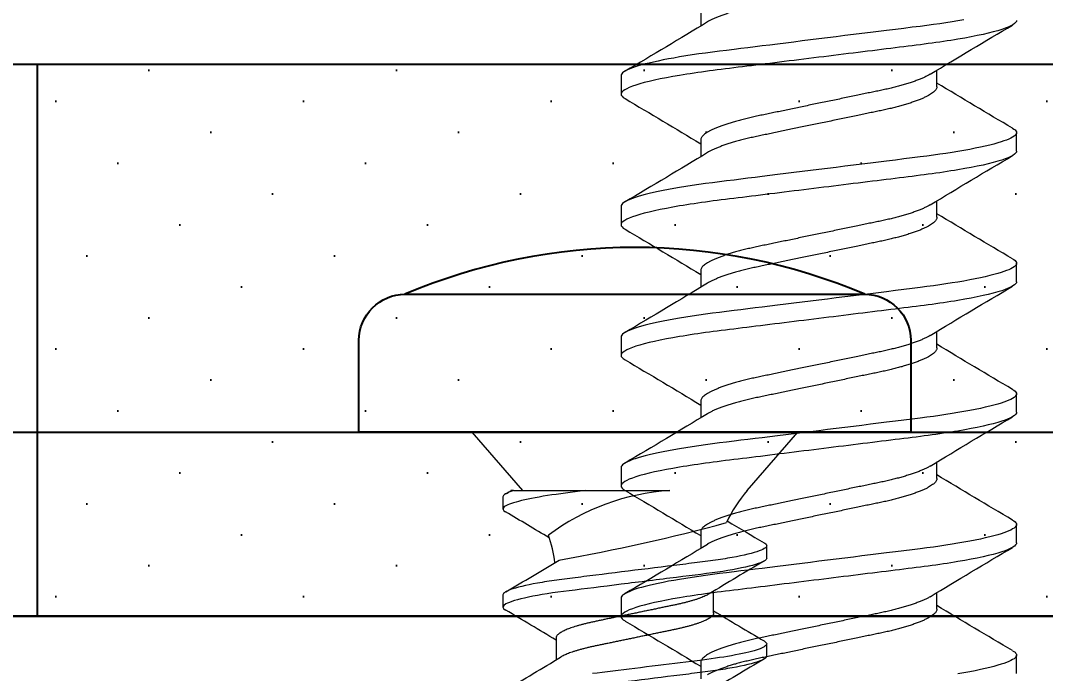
# Model space of a CAD drawing. Header units: inches. Extents: x 129892 to 140765, y 18172 to 24435.
# Drawn here: x 131116.57 to 131127.72, y 22524.37 to 22531.47 of the extents above; entities that cross this region are included whole.
import ezdxf

# ---------------------------------------------------------------- set-up
doc = ezdxf.new("R2010")
doc.units = ezdxf.units.IN
doc.header["$MEASUREMENT"] = 0
doc.header["$PDMODE"] = 66
doc.styles.add('EXCELSIOR', font='dim.shx', dxfattribs={"height": 45})
doc.dimstyles.new('EXCELSIOR', dxfattribs={"dimtxt": 50, "dimasz": 15, "dimexe": 20, "dimexo": 20, "dimgap": 10, "dimtad": 1, "dimdec": 0, "dimtxsty": 'EXCELSIOR', "dimblk": 'OBLIQUE', "dimcen": 2.5, "dimclrd": 1, "dimclre": 1, "dimclrt": 1, "dimadec": 0, "dimazin": 0, "dimtfac": 1, "dimtdec": 0, "dimtofl": 0, "dimtmove": 0, "dimatfit": 3, "dimfxl": 0, "dimlwd": 25, "dimarcsym": 0})

# ---------------------------------------------------------------- blocks, each defined once
blk = doc.blocks.new('A$C105D4D3B')
at = {"color": 251, "linetype": 'Continuous', "lineweight": 15}
for p, q in [((5.338, 15.338), (5.338, 15.158)), ((2.769, 14.498), (2.769, 14.678)), ((6.204, 14.618), (6.204, 14.418)), ((1.903, 13.798), (1.903, 13.998)), ((5.338, 13.918), (5.338, 13.738)), ((2.769, 13.078), (2.769, 13.258)), ((6.204, 13.198), (6.204, 12.998)), ((1.903, 12.378), (1.903, 12.578)), ((5.338, 12.498), (5.338, 12.318)), ((2.769, 11.658), (2.769, 11.838)), ((6.204, 11.778), (6.204, 11.578)), ((1.903, 10.958), (1.903, 11.158)), ((5.338, 11.078), (5.338, 10.898)), ((2.769, 10.238), (2.769, 10.418)), ((6.204, 10.358), (6.204, 10.158)), ((1.903, 9.538), (1.903, 9.738)), ((5.338, 9.658), (5.338, 9.478)), ((2.769, 8.818), (2.769, 8.998)), ((6.204, 8.938), (6.204, 8.738)), ((1.903, 8.118), (1.903, 8.318)), ((5.338, 8.238), (5.338, 8.058))]:
    blk.add_line(p, q, dxfattribs=at)
for points in [[(2.475, 15.225), (2.54, 15.214), (2.604, 15.204), (2.671, 15.193), (2.738, 15.183), (2.808, 15.173), (2.879, 15.164), (2.951, 15.154), (3.038, 15.144), (3.128, 15.132), (3.221, 15.121), (3.316, 15.109), (3.404, 15.098), (3.493, 15.087), (3.584, 15.076), (3.676, 15.064), (3.77, 15.053), (3.864, 15.041), (3.959, 15.029), (4.054, 15.018), (4.144, 15.006), (4.234, 14.995), (4.324, 14.984), (4.413, 14.973), (4.501, 14.962), (4.587, 14.951), (4.668, 14.941), (4.747, 14.932), (4.825, 14.922), (4.901, 14.913), (4.975, 14.903), (5.056, 14.893), (5.134, 14.884), (5.21, 14.874), (5.285, 14.864), (5.358, 14.854), (5.43, 14.843), (5.5, 14.832), (5.567, 14.821), (5.629, 14.81), (5.689, 14.8), (5.746, 14.789), (5.8, 14.777), (5.851, 14.766), (5.899, 14.755), (5.941, 14.745), (5.98, 14.734), (6.017, 14.724), (6.05, 14.713), (6.08, 14.703), (6.109, 14.691), (6.135, 14.68), (6.156, 14.669), (6.174, 14.658), (6.187, 14.648), (6.197, 14.637), (6.202, 14.627), (6.204, 14.618), (6.204, 14.618)], [(1.947, 14.046), (1.934, 14.038), (1.92, 14.028), (1.911, 14.017), (1.905, 14.007), (1.903, 13.998), (1.905, 13.988), (1.91, 13.979), (1.919, 13.969), (1.931, 13.959), (1.947, 13.949), (1.966, 13.938), (1.988, 13.928), (2.012, 13.918), (2.041, 13.908), (2.072, 13.898), (2.106, 13.887), (2.149, 13.875), (2.194, 13.864), (2.244, 13.852), (2.297, 13.84), (2.353, 13.828), (2.413, 13.817), (2.475, 13.805), (2.54, 13.794), (2.604, 13.784), (2.671, 13.773), (2.738, 13.763), (2.808, 13.753), (2.879, 13.744), (2.951, 13.734), (3.038, 13.724), (3.128, 13.712), (3.221, 13.701), (3.316, 13.689), (3.404, 13.678), (3.493, 13.667), (3.584, 13.656), (3.676, 13.644), (3.77, 13.633), (3.864, 13.621), (3.959, 13.609), (4.054, 13.598), (4.144, 13.586), (4.234, 13.575), (4.324, 13.564), (4.413, 13.553), (4.501, 13.542), (4.587, 13.531), (4.668, 13.521), (4.747, 13.512), (4.825, 13.502), (4.901, 13.493), (4.975, 13.483), (5.056, 13.473), (5.134, 13.464), (5.21, 13.454), (5.285, 13.444), (5.358, 13.434), (5.43, 13.423), (5.5, 13.412), (5.567, 13.401), (5.629, 13.39), (5.689, 13.38), (5.746, 13.369), (5.8, 13.357), (5.851, 13.346), (5.899, 13.335), (5.941, 13.325), (5.98, 13.314), (6.017, 13.304), (6.05, 13.293), (6.08, 13.283), (6.109, 13.271), (6.135, 13.26), (6.156, 13.249), (6.174, 13.238), (6.187, 13.228), (6.197, 13.217), (6.202, 13.207), (6.204, 13.198), (6.204, 13.198)], [(1.947, 12.626), (1.934, 12.618), (1.92, 12.608), (1.911, 12.597), (1.905, 12.587), (1.903, 12.578), (1.905, 12.568), (1.91, 12.559), (1.919, 12.549), (1.931, 12.539), (1.947, 12.529), (1.966, 12.518), (1.988, 12.508), (2.012, 12.498), (2.041, 12.488), (2.072, 12.478), (2.106, 12.467), (2.149, 12.455), (2.194, 12.444), (2.244, 12.432), (2.297, 12.42), (2.353, 12.408), (2.413, 12.397), (2.475, 12.385), (2.54, 12.374), (2.604, 12.364), (2.671, 12.353), (2.738, 12.343), (2.808, 12.333), (2.879, 12.324), (2.951, 12.314), (3.038, 12.304), (3.128, 12.292), (3.221, 12.281), (3.316, 12.269), (3.404, 12.258), (3.493, 12.247), (3.584, 12.236), (3.676, 12.224), (3.77, 12.213), (3.864, 12.201), (3.959, 12.189), (4.054, 12.178), (4.144, 12.166), (4.234, 12.155), (4.324, 12.144), (4.413, 12.133), (4.501, 12.122), (4.587, 12.111), (4.668, 12.101), (4.747, 12.092), (4.825, 12.082), (4.901, 12.073), (4.975, 12.063), (5.056, 12.053), (5.134, 12.044), (5.21, 12.034), (5.285, 12.024), (5.358, 12.014), (5.43, 12.003), (5.5, 11.992), (5.567, 11.981), (5.629, 11.97), (5.689, 11.96), (5.746, 11.949), (5.8, 11.937), (5.851, 11.926), (5.899, 11.915), (5.941, 11.905), (5.98, 11.894), (6.017, 11.884), (6.05, 11.873), (6.08, 11.863), (6.109, 11.851), (6.135, 11.84), (6.156, 11.829), (6.174, 11.818), (6.187, 11.808), (6.197, 11.797), (6.202, 11.787), (6.204, 11.778), (6.204, 11.778)], [(1.947, 11.206), (1.934, 11.198), (1.92, 11.188), (1.911, 11.177), (1.905, 11.167), (1.903, 11.158), (1.905, 11.148), (1.91, 11.139), (1.919, 11.129), (1.931, 11.119), (1.947, 11.109), (1.966, 11.098), (1.988, 11.088), (2.012, 11.078), (2.041, 11.068), (2.072, 11.058), (2.106, 11.047), (2.149, 11.035), (2.194, 11.024), (2.244, 11.012), (2.297, 11), (2.353, 10.988), (2.413, 10.977), (2.475, 10.965), (2.54, 10.954), (2.604, 10.944), (2.671, 10.933), (2.738, 10.923), (2.808, 10.913), (2.879, 10.904), (2.951, 10.894), (3.038, 10.884), (3.128, 10.872), (3.221, 10.861), (3.316, 10.849), (3.404, 10.838), (3.493, 10.827), (3.584, 10.816), (3.676, 10.804), (3.77, 10.793), (3.864, 10.781), (3.959, 10.769), (4.054, 10.758), (4.144, 10.746), (4.234, 10.735), (4.324, 10.724), (4.413, 10.713), (4.501, 10.702), (4.587, 10.691), (4.668, 10.681), (4.747, 10.672), (4.825, 10.662), (4.901, 10.653), (4.975, 10.643), (5.056, 10.633), (5.134, 10.624), (5.21, 10.614), (5.285, 10.604), (5.358, 10.594), (5.43, 10.583), (5.5, 10.572), (5.567, 10.561), (5.629, 10.55), (5.689, 10.54), (5.746, 10.529), (5.8, 10.517), (5.851, 10.506), (5.899, 10.495), (5.941, 10.485), (5.98, 10.474), (6.017, 10.464), (6.05, 10.453), (6.08, 10.443), (6.109, 10.431), (6.135, 10.42), (6.156, 10.409), (6.174, 10.398), (6.187, 10.388), (6.197, 10.377), (6.202, 10.367), (6.204, 10.358), (6.204, 10.358)], [(1.947, 9.786), (1.934, 9.778), (1.92, 9.768), (1.911, 9.757), (1.905, 9.747), (1.903, 9.738), (1.905, 9.728), (1.91, 9.719), (1.919, 9.709), (1.931, 9.699), (1.947, 9.689), (1.966, 9.678), (1.988, 9.668), (2.012, 9.658), (2.041, 9.648), (2.072, 9.638), (2.106, 9.627), (2.149, 9.615), (2.194, 9.604), (2.244, 9.592), (2.297, 9.58), (2.353, 9.568), (2.413, 9.557), (2.475, 9.545), (2.54, 9.534), (2.604, 9.524), (2.671, 9.513), (2.738, 9.503), (2.808, 9.493), (2.879, 9.484), (2.951, 9.474), (3.038, 9.464), (3.128, 9.452), (3.221, 9.441), (3.316, 9.429), (3.404, 9.418), (3.493, 9.407), (3.584, 9.396), (3.676, 9.384), (3.77, 9.373), (3.864, 9.361), (3.959, 9.349), (4.054, 9.338), (4.144, 9.326), (4.234, 9.315), (4.324, 9.304), (4.413, 9.293), (4.501, 9.282), (4.587, 9.271), (4.668, 9.261), (4.747, 9.252), (4.825, 9.242), (4.901, 9.233), (4.975, 9.223), (5.056, 9.213), (5.134, 9.204), (5.21, 9.194), (5.285, 9.184), (5.358, 9.174), (5.43, 9.163), (5.5, 9.152), (5.567, 9.141), (5.629, 9.13), (5.689, 9.12), (5.746, 9.109), (5.8, 9.097), (5.851, 9.086), (5.899, 9.075), (5.941, 9.065), (5.98, 9.054), (6.017, 9.044), (6.05, 9.033), (6.08, 9.023), (6.109, 9.011), (6.135, 9), (6.156, 8.989), (6.174, 8.978), (6.187, 8.968), (6.197, 8.957), (6.202, 8.947), (6.204, 8.938), (6.204, 8.938)], [(1.947, 8.366), (1.934, 8.358), (1.92, 8.348), (1.911, 8.337), (1.905, 8.327), (1.903, 8.318), (1.905, 8.308), (1.91, 8.299), (1.919, 8.289), (1.931, 8.279), (1.947, 8.269), (1.966, 8.258), (1.988, 8.248), (2.012, 8.238), (2.041, 8.228), (2.072, 8.218), (2.106, 8.207), (2.149, 8.195), (2.194, 8.184), (2.244, 8.172), (2.297, 8.16), (2.353, 8.148), (2.413, 8.137), (2.475, 8.125), (2.54, 8.114)]]:
    blk.add_lwpolyline(points, dxfattribs=at)
for centre, radius, start, end in [((-30.887, -40.765), 64.858, 58.66434, 59.58679), ((38.358, 69.536), 63.619, 238.65536, 239.59576), ((-33.076, 73.67), 69.149, 300.4299, 301.22378), ((41.603, -45.958), 69.967, 120.43448, 121.21919), ((-30.887, -42.185), 64.858, 58.66434, 59.58679), ((38.358, 68.116), 63.619, 238.65536, 239.59576), ((-33.076, 72.25), 69.149, 300.4299, 301.22378), ((41.603, -47.378), 69.967, 120.43448, 121.21919), ((-30.887, -43.605), 64.858, 58.66434, 59.58679), ((38.358, 66.696), 63.619, 238.65536, 239.59576), ((-33.076, 70.83), 69.149, 300.4299, 301.22378), ((41.603, -48.798), 69.967, 120.43448, 121.21919), ((38.358, 65.276), 63.619, 238.65536, 239.59576), ((-30.887, -45.025), 64.858, 58.66434, 59.58679), ((-33.076, 69.41), 69.149, 300.4299, 301.22378), ((41.603, -50.218), 69.967, 120.43448, 121.21919), ((-30.887, -46.445), 64.858, 58.66434, 59.58679), ((38.358, 63.856), 63.619, 238.65536, 239.59576), ((-33.076, 67.99), 69.149, 300.4299, 301.22378), ((41.603, -51.638), 69.967, 120.43448, 121.21919)]:
    blk.add_arc(centre, radius, start, end, dxfattribs=at)
for points, knots in [([(2.769, 15.918), (2.77, 15.913), (2.771, 15.905), (2.776, 15.892), (2.785, 15.879), (2.799, 15.865), (2.816, 15.851), (2.837, 15.837), (2.861, 15.822), (2.891, 15.807), (2.924, 15.791), (2.962, 15.776), (3.004, 15.76), (3.049, 15.744), (3.098, 15.729), (3.148, 15.714), (3.201, 15.7), (3.254, 15.686), (3.31, 15.673), (3.367, 15.66), (3.425, 15.648), (3.486, 15.636), (3.549, 15.623), (3.614, 15.609), (3.683, 15.595), (3.755, 15.58), (3.828, 15.564), (3.903, 15.549), (3.978, 15.533), (4.053, 15.518), (4.126, 15.503), (4.198, 15.488), (4.269, 15.473), (4.339, 15.458), (4.408, 15.444), (4.475, 15.43), (4.541, 15.416), (4.605, 15.403), (4.668, 15.39), (4.73, 15.377), (4.79, 15.364), (4.848, 15.35), (4.904, 15.336), (4.958, 15.321), (5.008, 15.307), (5.054, 15.292), (5.098, 15.277), (5.138, 15.262), (5.175, 15.247), (5.209, 15.232), (5.238, 15.217), (5.257, 15.207), (5.264, 15.202), (5.265, 15.202)], [0, 0, 0, 0, 0.018809, 0.037876, 0.057178, 0.076688, 0.096379, 0.116219, 0.136178, 0.156223, 0.177278, 0.198351, 0.219402, 0.240393, 0.261284, 0.282037, 0.301688, 0.321151, 0.340399, 0.359407, 0.378167, 0.39704, 0.416165, 0.435519, 0.45601, 0.47669, 0.497523, 0.518473, 0.539501, 0.560569, 0.58068, 0.600757, 0.620765, 0.640672, 0.660445, 0.680053, 0.699467, 0.718661, 0.738503, 0.758141, 0.77801, 0.798146, 0.81852, 0.839101, 0.858909, 0.878842, 0.89887, 0.918958, 0.939072, 0.959178, 0.979242, 0.999229, 1, 1, 1, 1]), ([(1.903, 15.218), (1.903, 15.189), (1.956, 15.155), (2.174, 15.085), (2.339, 15.048), (2.641, 14.997), (2.75, 14.981), (2.977, 14.951), (3.095, 14.936), (3.479, 14.889), (3.766, 14.853), (4.342, 14.782), (4.629, 14.746), (5.012, 14.699), (5.13, 14.685), (5.358, 14.654), (5.467, 14.638), (5.768, 14.587), (5.934, 14.551), (6.152, 14.48), (6.204, 14.446), (6.204, 14.418)], [0, 0, 0, 0, 0.125, 0.125, 0.25, 0.25, 0.3125, 0.3125, 0.375, 0.375, 0.5, 0.5, 0.625, 0.625, 0.6875, 0.6875, 0.75, 0.75, 0.875, 0.875, 1, 1, 1, 1]), ([(2.843, 14.633), (2.849, 14.629), (2.863, 14.621), (2.891, 14.607), (2.924, 14.591), (2.962, 14.576), (3.004, 14.56), (3.049, 14.544), (3.098, 14.529), (3.148, 14.514), (3.201, 14.5), (3.254, 14.486), (3.31, 14.473), (3.367, 14.46), (3.425, 14.448), (3.486, 14.436), (3.549, 14.423), (3.614, 14.409), (3.683, 14.395), (3.755, 14.38), (3.828, 14.364), (3.903, 14.349), (3.978, 14.333), (4.053, 14.318), (4.126, 14.303), (4.198, 14.288), (4.269, 14.273), (4.339, 14.258), (4.408, 14.244), (4.475, 14.23), (4.541, 14.216), (4.605, 14.203), (4.668, 14.19), (4.73, 14.177), (4.79, 14.164), (4.848, 14.15), (4.904, 14.136), (4.958, 14.121), (5.008, 14.107), (5.054, 14.092), (5.098, 14.077), (5.138, 14.062), (5.175, 14.047), (5.209, 14.032), (5.238, 14.017), (5.265, 14.003), (5.288, 13.988), (5.306, 13.973), (5.321, 13.958), (5.331, 13.944), (5.337, 13.931), (5.338, 13.922), (5.338, 13.918)], [0, 0, 0, 0, 0.015022, 0.035067, 0.056123, 0.077196, 0.098247, 0.119238, 0.140129, 0.160884, 0.180534, 0.199997, 0.219246, 0.238254, 0.257015, 0.275888, 0.295014, 0.314368, 0.334859, 0.35554, 0.376373, 0.397323, 0.418352, 0.43942, 0.459532, 0.479609, 0.499618, 0.519525, 0.539298, 0.558906, 0.578321, 0.597515, 0.617358, 0.636996, 0.656865, 0.677001, 0.697376, 0.717957, 0.737765, 0.757699, 0.777727, 0.797816, 0.81793, 0.838037, 0.858101, 0.878088, 0.898909, 0.919573, 0.940046, 0.960295, 0.980289, 1, 1, 1, 1]), ([(2.769, 14.498), (2.77, 14.493), (2.771, 14.485), (2.776, 14.472), (2.785, 14.459), (2.799, 14.445), (2.816, 14.431), (2.837, 14.417), (2.861, 14.402), (2.891, 14.387), (2.924, 14.371), (2.962, 14.356), (3.004, 14.34), (3.049, 14.324), (3.098, 14.309), (3.148, 14.294), (3.201, 14.28), (3.254, 14.266), (3.31, 14.253), (3.367, 14.24), (3.425, 14.228), (3.486, 14.216), (3.549, 14.203), (3.614, 14.189), (3.683, 14.175), (3.755, 14.16), (3.828, 14.144), (3.903, 14.129), (3.978, 14.113), (4.053, 14.098), (4.126, 14.083), (4.198, 14.068), (4.269, 14.053), (4.339, 14.038), (4.408, 14.024), (4.475, 14.01), (4.541, 13.996), (4.605, 13.983), (4.668, 13.97), (4.73, 13.957), (4.79, 13.944), (4.848, 13.93), (4.904, 13.916), (4.958, 13.901), (5.008, 13.887), (5.054, 13.872), (5.098, 13.857), (5.138, 13.842), (5.175, 13.827), (5.209, 13.812), (5.238, 13.797), (5.257, 13.787), (5.264, 13.782), (5.265, 13.782)], [0, 0, 0, 0, 0.018809, 0.037876, 0.057178, 0.076688, 0.096379, 0.116219, 0.136178, 0.156223, 0.177278, 0.198351, 0.219402, 0.240393, 0.261284, 0.282037, 0.301688, 0.321151, 0.340399, 0.359407, 0.378167, 0.39704, 0.416165, 0.435519, 0.45601, 0.47669, 0.497523, 0.518473, 0.539501, 0.560569, 0.58068, 0.600757, 0.620765, 0.640672, 0.660445, 0.680053, 0.699467, 0.718661, 0.738503, 0.758141, 0.77801, 0.798146, 0.81852, 0.839101, 0.858909, 0.878842, 0.89887, 0.918958, 0.939072, 0.959178, 0.979242, 0.999229, 1, 1, 1, 1]), ([(1.903, 13.798), (1.903, 13.769), (1.956, 13.735), (2.174, 13.665), (2.339, 13.628), (2.641, 13.577), (2.75, 13.561), (2.977, 13.531), (3.095, 13.516), (3.479, 13.469), (3.766, 13.433), (4.342, 13.362), (4.629, 13.326), (5.012, 13.279), (5.13, 13.265), (5.358, 13.234), (5.467, 13.218), (5.768, 13.167), (5.934, 13.131), (6.152, 13.06), (6.204, 13.026), (6.204, 12.998)], [0, 0, 0, 0, 0.125, 0.125, 0.25, 0.25, 0.3125, 0.3125, 0.375, 0.375, 0.5, 0.5, 0.625, 0.625, 0.6875, 0.6875, 0.75, 0.75, 0.875, 0.875, 1, 1, 1, 1]), ([(2.843, 13.213), (2.849, 13.209), (2.863, 13.201), (2.891, 13.187), (2.924, 13.171), (2.962, 13.156), (3.004, 13.14), (3.049, 13.124), (3.098, 13.109), (3.148, 13.094), (3.201, 13.08), (3.254, 13.066), (3.31, 13.053), (3.367, 13.04), (3.425, 13.028), (3.486, 13.016), (3.549, 13.003), (3.614, 12.989), (3.683, 12.975), (3.755, 12.96), (3.828, 12.944), (3.903, 12.929), (3.978, 12.913), (4.053, 12.898), (4.126, 12.883), (4.198, 12.868), (4.269, 12.853), (4.339, 12.838), (4.408, 12.824), (4.475, 12.81), (4.541, 12.796), (4.605, 12.783), (4.668, 12.77), (4.73, 12.757), (4.79, 12.744), (4.848, 12.73), (4.904, 12.716), (4.958, 12.701), (5.008, 12.687), (5.054, 12.672), (5.098, 12.657), (5.138, 12.642), (5.175, 12.627), (5.209, 12.612), (5.238, 12.597), (5.265, 12.583), (5.288, 12.568), (5.306, 12.553), (5.321, 12.538), (5.331, 12.524), (5.337, 12.511), (5.338, 12.502), (5.338, 12.498)], [0, 0, 0, 0, 0.015022, 0.035067, 0.056123, 0.077196, 0.098247, 0.119238, 0.140129, 0.160884, 0.180534, 0.199997, 0.219246, 0.238254, 0.257015, 0.275888, 0.295014, 0.314368, 0.334859, 0.35554, 0.376373, 0.397323, 0.418352, 0.43942, 0.459532, 0.479609, 0.499618, 0.519525, 0.539298, 0.558906, 0.578321, 0.597515, 0.617358, 0.636996, 0.656865, 0.677001, 0.697376, 0.717957, 0.737765, 0.757699, 0.777727, 0.797816, 0.81793, 0.838037, 0.858101, 0.878088, 0.898909, 0.919573, 0.940046, 0.960295, 0.980289, 1, 1, 1, 1]), ([(2.769, 13.078), (2.77, 13.073), (2.771, 13.065), (2.776, 13.052), (2.785, 13.039), (2.799, 13.025), (2.816, 13.011), (2.837, 12.997), (2.861, 12.982), (2.891, 12.967), (2.924, 12.951), (2.962, 12.936), (3.004, 12.92), (3.049, 12.904), (3.098, 12.889), (3.148, 12.874), (3.201, 12.86), (3.254, 12.846), (3.31, 12.833), (3.367, 12.82), (3.425, 12.808), (3.486, 12.796), (3.549, 12.783), (3.614, 12.769), (3.683, 12.755), (3.755, 12.74), (3.828, 12.724), (3.903, 12.709), (3.978, 12.693), (4.053, 12.678), (4.126, 12.663), (4.198, 12.648), (4.269, 12.633), (4.339, 12.618), (4.408, 12.604), (4.475, 12.59), (4.541, 12.576), (4.605, 12.563), (4.668, 12.55), (4.73, 12.537), (4.79, 12.524), (4.848, 12.51), (4.904, 12.496), (4.958, 12.481), (5.008, 12.467), (5.054, 12.452), (5.098, 12.437), (5.138, 12.422), (5.175, 12.407), (5.209, 12.392), (5.238, 12.377), (5.257, 12.367), (5.264, 12.362), (5.265, 12.362)], [0, 0, 0, 0, 0.018809, 0.037876, 0.057178, 0.076688, 0.096379, 0.116219, 0.136178, 0.156223, 0.177278, 0.198351, 0.219402, 0.240393, 0.261284, 0.282037, 0.301688, 0.321151, 0.340399, 0.359407, 0.378167, 0.39704, 0.416165, 0.435519, 0.45601, 0.47669, 0.497523, 0.518473, 0.539501, 0.560569, 0.58068, 0.600757, 0.620765, 0.640672, 0.660445, 0.680053, 0.699467, 0.718661, 0.738503, 0.758141, 0.77801, 0.798146, 0.81852, 0.839101, 0.858909, 0.878842, 0.89887, 0.918958, 0.939072, 0.959178, 0.979242, 0.999229, 1, 1, 1, 1]), ([(1.903, 12.378), (1.903, 12.349), (1.956, 12.315), (2.174, 12.245), (2.339, 12.208), (2.641, 12.157), (2.75, 12.141), (2.977, 12.111), (3.095, 12.096), (3.479, 12.049), (3.766, 12.013), (4.342, 11.942), (4.629, 11.906), (5.012, 11.859), (5.13, 11.845), (5.358, 11.814), (5.467, 11.798), (5.768, 11.747), (5.934, 11.711), (6.152, 11.64), (6.204, 11.606), (6.204, 11.578)], [0, 0, 0, 0, 0.125, 0.125, 0.25, 0.25, 0.3125, 0.3125, 0.375, 0.375, 0.5, 0.5, 0.625, 0.625, 0.6875, 0.6875, 0.75, 0.75, 0.875, 0.875, 1, 1, 1, 1]), ([(2.843, 11.793), (2.849, 11.789), (2.863, 11.781), (2.891, 11.767), (2.924, 11.751), (2.962, 11.736), (3.004, 11.72), (3.049, 11.704), (3.098, 11.689), (3.148, 11.674), (3.201, 11.66), (3.254, 11.646), (3.31, 11.633), (3.367, 11.62), (3.425, 11.608), (3.486, 11.596), (3.549, 11.583), (3.614, 11.569), (3.683, 11.555), (3.755, 11.54), (3.828, 11.524), (3.903, 11.509), (3.978, 11.493), (4.053, 11.478), (4.126, 11.463), (4.198, 11.448), (4.269, 11.433), (4.339, 11.418), (4.408, 11.404), (4.475, 11.39), (4.541, 11.376), (4.605, 11.363), (4.668, 11.35), (4.73, 11.337), (4.79, 11.324), (4.848, 11.31), (4.904, 11.296), (4.958, 11.281), (5.008, 11.267), (5.054, 11.252), (5.098, 11.237), (5.138, 11.222), (5.175, 11.207), (5.209, 11.192), (5.238, 11.177), (5.265, 11.163), (5.288, 11.148), (5.306, 11.133), (5.321, 11.118), (5.331, 11.104), (5.337, 11.091), (5.338, 11.082), (5.338, 11.078)], [0, 0, 0, 0, 0.015022, 0.035067, 0.056123, 0.077196, 0.098247, 0.119238, 0.140129, 0.160884, 0.180534, 0.199997, 0.219246, 0.238254, 0.257015, 0.275888, 0.295014, 0.314368, 0.334859, 0.35554, 0.376373, 0.397323, 0.418352, 0.43942, 0.459532, 0.479609, 0.499618, 0.519525, 0.539298, 0.558906, 0.578321, 0.597515, 0.617358, 0.636996, 0.656865, 0.677001, 0.697376, 0.717957, 0.737765, 0.757699, 0.777727, 0.797816, 0.81793, 0.838037, 0.858101, 0.878088, 0.898909, 0.919573, 0.940046, 0.960295, 0.980289, 1, 1, 1, 1]), ([(2.769, 11.658), (2.77, 11.653), (2.771, 11.645), (2.776, 11.632), (2.785, 11.619), (2.799, 11.605), (2.816, 11.591), (2.837, 11.577), (2.861, 11.562), (2.891, 11.547), (2.924, 11.531), (2.962, 11.516), (3.004, 11.5), (3.049, 11.484), (3.098, 11.469), (3.148, 11.454), (3.201, 11.44), (3.254, 11.426), (3.31, 11.413), (3.367, 11.4), (3.425, 11.388), (3.486, 11.376), (3.549, 11.363), (3.614, 11.349), (3.683, 11.335), (3.755, 11.32), (3.828, 11.304), (3.903, 11.289), (3.978, 11.273), (4.053, 11.258), (4.126, 11.243), (4.198, 11.228), (4.269, 11.213), (4.339, 11.198), (4.408, 11.184), (4.475, 11.17), (4.541, 11.156), (4.605, 11.143), (4.668, 11.13), (4.73, 11.117), (4.79, 11.104), (4.848, 11.09), (4.904, 11.076), (4.958, 11.061), (5.008, 11.047), (5.054, 11.032), (5.098, 11.017), (5.138, 11.002), (5.175, 10.987), (5.209, 10.972), (5.238, 10.957), (5.257, 10.947), (5.264, 10.942), (5.265, 10.942)], [0, 0, 0, 0, 0.018809, 0.037876, 0.057178, 0.076688, 0.096379, 0.116219, 0.136178, 0.156223, 0.177278, 0.198351, 0.219402, 0.240393, 0.261284, 0.282037, 0.301688, 0.321151, 0.340399, 0.359407, 0.378167, 0.39704, 0.416165, 0.435519, 0.45601, 0.47669, 0.497523, 0.518473, 0.539501, 0.560569, 0.58068, 0.600757, 0.620765, 0.640672, 0.660445, 0.680053, 0.699467, 0.718661, 0.738503, 0.758141, 0.77801, 0.798146, 0.81852, 0.839101, 0.858909, 0.878842, 0.89887, 0.918958, 0.939072, 0.959178, 0.979242, 0.999229, 1, 1, 1, 1]), ([(1.903, 10.958), (1.903, 10.929), (1.956, 10.895), (2.174, 10.825), (2.339, 10.788), (2.641, 10.737), (2.75, 10.721), (2.977, 10.691), (3.095, 10.676), (3.479, 10.629), (3.766, 10.593), (4.342, 10.522), (4.629, 10.486), (5.012, 10.439), (5.13, 10.425), (5.358, 10.394), (5.467, 10.378), (5.768, 10.327), (5.934, 10.291), (6.152, 10.22), (6.204, 10.186), (6.204, 10.158)], [0, 0, 0, 0, 0.125, 0.125, 0.25, 0.25, 0.3125, 0.3125, 0.375, 0.375, 0.5, 0.5, 0.625, 0.625, 0.6875, 0.6875, 0.75, 0.75, 0.875, 0.875, 1, 1, 1, 1]), ([(2.843, 10.373), (2.849, 10.369), (2.863, 10.361), (2.891, 10.347), (2.924, 10.331), (2.962, 10.316), (3.004, 10.3), (3.049, 10.284), (3.098, 10.269), (3.148, 10.254), (3.201, 10.24), (3.254, 10.226), (3.31, 10.213), (3.367, 10.2), (3.425, 10.188), (3.486, 10.176), (3.549, 10.163), (3.614, 10.149), (3.683, 10.135), (3.755, 10.12), (3.828, 10.104), (3.903, 10.089), (3.978, 10.073), (4.053, 10.058), (4.126, 10.043), (4.198, 10.028), (4.269, 10.013), (4.339, 9.998), (4.408, 9.984), (4.475, 9.97), (4.541, 9.956), (4.605, 9.943), (4.668, 9.93), (4.73, 9.917), (4.79, 9.904), (4.848, 9.89), (4.904, 9.876), (4.958, 9.861), (5.008, 9.847), (5.054, 9.832), (5.098, 9.817), (5.138, 9.802), (5.175, 9.787), (5.209, 9.772), (5.238, 9.757), (5.265, 9.743), (5.288, 9.728), (5.306, 9.713), (5.321, 9.698), (5.331, 9.684), (5.337, 9.671), (5.338, 9.662), (5.338, 9.658)], [0, 0, 0, 0, 0.015022, 0.035067, 0.056123, 0.077196, 0.098247, 0.119238, 0.140129, 0.160884, 0.180534, 0.199997, 0.219246, 0.238254, 0.257015, 0.275888, 0.295014, 0.314368, 0.334859, 0.35554, 0.376373, 0.397323, 0.418352, 0.43942, 0.459532, 0.479609, 0.499618, 0.519525, 0.539298, 0.558906, 0.578321, 0.597515, 0.617358, 0.636996, 0.656865, 0.677001, 0.697376, 0.717957, 0.737765, 0.757699, 0.777727, 0.797816, 0.81793, 0.838037, 0.858101, 0.878088, 0.898909, 0.919573, 0.940046, 0.960295, 0.980289, 1, 1, 1, 1]), ([(2.769, 10.238), (2.77, 10.233), (2.771, 10.225), (2.776, 10.212), (2.785, 10.199), (2.799, 10.185), (2.816, 10.171), (2.837, 10.157), (2.861, 10.142), (2.891, 10.127), (2.924, 10.111), (2.962, 10.096), (3.004, 10.08), (3.049, 10.064), (3.098, 10.049), (3.148, 10.034), (3.201, 10.02), (3.254, 10.006), (3.31, 9.993), (3.367, 9.98), (3.425, 9.968), (3.486, 9.956), (3.549, 9.943), (3.614, 9.929), (3.683, 9.915), (3.755, 9.9), (3.828, 9.884), (3.903, 9.869), (3.978, 9.853), (4.053, 9.838), (4.126, 9.823), (4.198, 9.808), (4.269, 9.793), (4.339, 9.778), (4.408, 9.764), (4.475, 9.75), (4.541, 9.736), (4.605, 9.723), (4.668, 9.71), (4.73, 9.697), (4.79, 9.684), (4.848, 9.67), (4.904, 9.656), (4.958, 9.641), (5.008, 9.627), (5.054, 9.612), (5.098, 9.597), (5.138, 9.582), (5.175, 9.567), (5.209, 9.552), (5.238, 9.537), (5.257, 9.527), (5.264, 9.522), (5.265, 9.522)], [0, 0, 0, 0, 0.018809, 0.037876, 0.057178, 0.076688, 0.096379, 0.116219, 0.136178, 0.156223, 0.177278, 0.198351, 0.219402, 0.240393, 0.261284, 0.282037, 0.301688, 0.321151, 0.340399, 0.359407, 0.378167, 0.39704, 0.416165, 0.435519, 0.45601, 0.47669, 0.497523, 0.518473, 0.539501, 0.560569, 0.58068, 0.600757, 0.620765, 0.640672, 0.660445, 0.680053, 0.699467, 0.718661, 0.738503, 0.758141, 0.77801, 0.798146, 0.81852, 0.839101, 0.858909, 0.878842, 0.89887, 0.918958, 0.939072, 0.959178, 0.979242, 0.999229, 1, 1, 1, 1]), ([(1.903, 9.538), (1.903, 9.509), (1.956, 9.475), (2.174, 9.405), (2.339, 9.368), (2.641, 9.317), (2.75, 9.301), (2.977, 9.271), (3.095, 9.256), (3.479, 9.209), (3.766, 9.173), (4.342, 9.102), (4.629, 9.066), (5.012, 9.019), (5.13, 9.005), (5.358, 8.974), (5.467, 8.958), (5.768, 8.907), (5.934, 8.871), (6.152, 8.8), (6.204, 8.766), (6.204, 8.738)], [0, 0, 0, 0, 0.125, 0.125, 0.25, 0.25, 0.3125, 0.3125, 0.375, 0.375, 0.5, 0.5, 0.625, 0.625, 0.6875, 0.6875, 0.75, 0.75, 0.875, 0.875, 1, 1, 1, 1]), ([(2.843, 8.953), (2.849, 8.949), (2.863, 8.941), (2.891, 8.927), (2.924, 8.911), (2.962, 8.896), (3.004, 8.88), (3.049, 8.864), (3.098, 8.849), (3.148, 8.834), (3.201, 8.82), (3.254, 8.806), (3.31, 8.793), (3.367, 8.78), (3.425, 8.768), (3.486, 8.756), (3.549, 8.743), (3.614, 8.729), (3.683, 8.715), (3.755, 8.7), (3.828, 8.684), (3.903, 8.669), (3.978, 8.653), (4.053, 8.638), (4.126, 8.623), (4.198, 8.608), (4.269, 8.593), (4.339, 8.578), (4.408, 8.564), (4.475, 8.55), (4.541, 8.536), (4.605, 8.523), (4.668, 8.51), (4.73, 8.497), (4.79, 8.484), (4.848, 8.47), (4.904, 8.456), (4.958, 8.441), (5.008, 8.427), (5.054, 8.412), (5.098, 8.397), (5.138, 8.382), (5.175, 8.367), (5.209, 8.352), (5.238, 8.337), (5.265, 8.323), (5.288, 8.308), (5.306, 8.293), (5.321, 8.278), (5.331, 8.264), (5.337, 8.251), (5.338, 8.242), (5.338, 8.238)], [0, 0, 0, 0, 0.015022, 0.035067, 0.056123, 0.077196, 0.098247, 0.119238, 0.140129, 0.160884, 0.180534, 0.199997, 0.219246, 0.238254, 0.257015, 0.275888, 0.295014, 0.314368, 0.334859, 0.35554, 0.376373, 0.397323, 0.418352, 0.43942, 0.459532, 0.479609, 0.499618, 0.519525, 0.539298, 0.558906, 0.578321, 0.597515, 0.617358, 0.636996, 0.656865, 0.677001, 0.697376, 0.717957, 0.737765, 0.757699, 0.777727, 0.797816, 0.81793, 0.838037, 0.858101, 0.878088, 0.898909, 0.919573, 0.940046, 0.960295, 0.980289, 1, 1, 1, 1]), ([(2.769, 8.818), (2.77, 8.813), (2.771, 8.805), (2.776, 8.792), (2.785, 8.779), (2.799, 8.765), (2.816, 8.751), (2.837, 8.737), (2.861, 8.722), (2.891, 8.707), (2.924, 8.691), (2.962, 8.676), (3.004, 8.66), (3.049, 8.644), (3.098, 8.629), (3.148, 8.614), (3.201, 8.6), (3.254, 8.586), (3.31, 8.573), (3.367, 8.56), (3.425, 8.548), (3.486, 8.536), (3.549, 8.523), (3.614, 8.509), (3.683, 8.495), (3.755, 8.48), (3.828, 8.464), (3.903, 8.449), (3.978, 8.433), (4.053, 8.418), (4.126, 8.403), (4.198, 8.388), (4.269, 8.373), (4.339, 8.358), (4.408, 8.344), (4.475, 8.33), (4.541, 8.316), (4.605, 8.303), (4.668, 8.29), (4.73, 8.277), (4.79, 8.264), (4.848, 8.25), (4.904, 8.236), (4.958, 8.221), (5.008, 8.207), (5.054, 8.192), (5.098, 8.177), (5.138, 8.162), (5.175, 8.147), (5.209, 8.132), (5.238, 8.117), (5.257, 8.107), (5.264, 8.102), (5.265, 8.102)], [0, 0, 0, 0, 0.018809, 0.037876, 0.057178, 0.076688, 0.096379, 0.116219, 0.136178, 0.156223, 0.177278, 0.198351, 0.219402, 0.240393, 0.261284, 0.282037, 0.301688, 0.321151, 0.340399, 0.359407, 0.378167, 0.39704, 0.416165, 0.435519, 0.45601, 0.47669, 0.497523, 0.518473, 0.539501, 0.560569, 0.58068, 0.600757, 0.620765, 0.640672, 0.660445, 0.680053, 0.699467, 0.718661, 0.738503, 0.758141, 0.77801, 0.798146, 0.81852, 0.839101, 0.858909, 0.878842, 0.89887, 0.918958, 0.939072, 0.959178, 0.979242, 0.999229, 1, 1, 1, 1])]:
    blk.add_open_spline(points, degree=3, knots=knots, dxfattribs=at)
for points in [[(6.204, 14.418), (6.204, 14.402), (6.19, 14.386), (6.161, 14.369)], [(6.204, 12.998), (6.204, 12.982), (6.19, 12.966), (6.161, 12.949)], [(6.204, 11.578), (6.204, 11.562), (6.19, 11.546), (6.161, 11.529)], [(6.204, 10.158), (6.204, 10.142), (6.19, 10.126), (6.161, 10.109)], [(6.204, 8.738), (6.204, 8.722), (6.19, 8.706), (6.161, 8.689)]]:
    blk.add_open_spline(points, degree=3, dxfattribs=at)
blk = doc.blocks.new('A$C219C1193')
at = {"color": 7, "linetype": 'Continuous', "lineweight": 15}
for p, q in [((1.226, 10), (1.777, 9.365)), ((4.223, 9.365), (4.774, 10)), ((1.679, 9.365), (1.653, 9.365)), ((1.679, 9.365), (2.462, 9.365)), ((2.462, 9.365), (3.379, 9.365)), ((1.566, 9.299), (1.566, 9.165)), ((4.434, 8.632), (4.434, 8.765)), ((3.856, 8.032), (3.856, 8.272)), ((1.566, 8.232), (1.566, 8.099)), ((2.144, 7.765), (2.144, 7.525)), ((4.434, 7.565), (4.434, 7.699))]:
    blk.add_line(p, q, dxfattribs=at)
blk.add_lwpolyline([(0.5, 11.5), (5.5, 11.5, -0.414214), (6, 11), (6, 10), (0, 10), (0, 11, -0.414214)], format="xyb", close=True)
blk.add_lwpolyline([(1.226, 10), (4.774, 10)])
at = {"color": 7, "linetype": 'Continuous', "lineweight": 15, "flags": 128}
blk.add_lwpolyline([(4.405, 7.731), (4.413, 7.726), (4.422, 7.719), (4.429, 7.712), (4.432, 7.705), (4.434, 7.699), (4.432, 7.692), (4.429, 7.686), (4.423, 7.68), (4.415, 7.673), (4.405, 7.666), (4.392, 7.659), (4.378, 7.652), (4.361, 7.646), (4.342, 7.639), (4.321, 7.632), (4.298, 7.625), (4.27, 7.617), (4.24, 7.609), (4.207, 7.601), (4.171, 7.594), (4.134, 7.586), (4.094, 7.578), (4.052, 7.57), (4.009, 7.563), (3.966, 7.556), (3.922, 7.549), (3.877, 7.542), (3.831, 7.536), (3.783, 7.529), (3.735, 7.523), (3.677, 7.516), (3.617, 7.508), (3.555, 7.501), (3.492, 7.493), (3.433, 7.486), (3.374, 7.478), (3.313, 7.471), (3.252, 7.463), (3.189, 7.455), (3.127, 7.448), (3.063, 7.44), (3, 7.432), (2.94, 7.424), (2.88, 7.417), (2.82, 7.41), (2.761, 7.402), (2.702, 7.395), (2.644, 7.388), (2.591, 7.381), (2.538, 7.375)], dxfattribs=at)
blk.add_arc((3, 5.614), 6.395, 66.9873, 113.0127)
at = {"color": 7, "linetype": 'Continuous', "lineweight": 15}
for centre, radius, start, end in [((-37.303, 75.355), 76.631, 300.50446, 300.55496), ((3.539, 6.891), 2.48, 93.6914, 126.6294), ((5.35, 8.385), 1.494, 139, 154.9602), ((-24.229, -34.79), 50.952, 58.9272, 59.5471), ((32.587, 56.702), 55.579, 239.0528, 239.5317), ((-1.493, 29.315), 21.027, 280.045, 285.1333), ((0.65, 8.385), 1.494, 7.6247, 19.3637), ((-20.824, 46.448), 44.279, 300.4197, 301.2933), ((25.869, -27.979), 42.411, 120.4042, 121.3447), ((-21.752, -31.681), 46.097, 58.7762, 59.5701), ((27.753, 47.48), 46.099, 238.7762, 239.5701), ((-19.87, 43.778), 42.413, 300.4042, 301.3446), ((26.294, -29.756), 43.239, 120.4132, 121.3357)]:
    blk.add_arc(centre, radius, start, end, dxfattribs=at)
for points, knots in [([(2.462, 9.365), (2.31, 9.346), (2.174, 9.33), (1.925, 9.291), (1.817, 9.27), (1.656, 9.227), (1.603, 9.206), (1.557, 9.169), (1.562, 9.152), (1.595, 9.133)], [0, 0, 0, 0, 0.25, 0.25, 0.5, 0.5, 0.75, 0.75, 1, 1, 1, 1]), ([(4.434, 8.765), (4.434, 8.746), (4.399, 8.724), (4.253, 8.677), (4.143, 8.652), (3.942, 8.618), (3.869, 8.607), (3.718, 8.587), (3.639, 8.578), (3.384, 8.546), (3.192, 8.522), (2.808, 8.475), (2.616, 8.451), (2.361, 8.419), (2.282, 8.41), (2.131, 8.39), (2.058, 8.379), (1.857, 8.345), (1.747, 8.321), (1.601, 8.274), (1.566, 8.251), (1.566, 8.232)], [0, 0, 0, 0, 0.125, 0.125, 0.25, 0.25, 0.3125, 0.3125, 0.375, 0.375, 0.5, 0.5, 0.625, 0.625, 0.6875, 0.6875, 0.75, 0.75, 0.875, 0.875, 1, 1, 1, 1]), ([(4.405, 8.798), (4.408, 8.796), (4.415, 8.792), (4.423, 8.785), (4.429, 8.778), (4.433, 8.772), (4.433, 8.767), (4.434, 8.765)], [0, 0, 0, 0, 0.162479, 0.37481, 0.585282, 0.79373, 1, 1, 1, 1]), ([(4.434, 8.632), (4.434, 8.611), (4.394, 8.587), (4.229, 8.537), (4.104, 8.511), (3.807, 8.464), (3.641, 8.445), (3.262, 8.398), (3.053, 8.372), (2.647, 8.321), (2.452, 8.297), (2.12, 8.256), (1.965, 8.232), (1.724, 8.182), (1.639, 8.156), (1.556, 8.109), (1.555, 8.09), (1.595, 8.066)], [0, 0, 0, 0, 0.125, 0.125, 0.25, 0.25, 0.375, 0.375, 0.5, 0.5, 0.625, 0.625, 0.75, 0.75, 0.875, 0.875, 1, 1, 1, 1]), ([(3.807, 8.242), (3.803, 8.24), (3.794, 8.234), (3.775, 8.225), (3.753, 8.214), (3.728, 8.204), (3.7, 8.194), (3.67, 8.183), (3.637, 8.173), (3.604, 8.163), (3.569, 8.154), (3.533, 8.144), (3.496, 8.136), (3.458, 8.127), (3.419, 8.119), (3.379, 8.111), (3.337, 8.102), (3.293, 8.093), (3.247, 8.083), (3.199, 8.073), (3.15, 8.063), (3.101, 8.053), (3.05, 8.042), (3.001, 8.032), (2.952, 8.022), (2.904, 8.012), (2.856, 8.002), (2.81, 7.992), (2.764, 7.983), (2.719, 7.974), (2.675, 7.965), (2.632, 7.956), (2.591, 7.947), (2.549, 7.938), (2.509, 7.929), (2.471, 7.92), (2.433, 7.911), (2.397, 7.901), (2.364, 7.891), (2.333, 7.882), (2.304, 7.872), (2.277, 7.862), (2.252, 7.852), (2.23, 7.842), (2.21, 7.832), (2.193, 7.822), (2.178, 7.812), (2.165, 7.802), (2.155, 7.792), (2.149, 7.783), (2.145, 7.774), (2.144, 7.768), (2.144, 7.765)], [0, 0, 0, 0, 0.015027, 0.035073, 0.056128, 0.077201, 0.098252, 0.119243, 0.140134, 0.160888, 0.180539, 0.200002, 0.21925, 0.238259, 0.257019, 0.275892, 0.295017, 0.314372, 0.334863, 0.355543, 0.376377, 0.397327, 0.418355, 0.439423, 0.459535, 0.479612, 0.49962, 0.519527, 0.5393, 0.558909, 0.578323, 0.597517, 0.61736, 0.636998, 0.656867, 0.677003, 0.697377, 0.717959, 0.737767, 0.757701, 0.777729, 0.797817, 0.817931, 0.838038, 0.858101, 0.878089, 0.89891, 0.919574, 0.940047, 0.960295, 0.980289, 1, 1, 1, 1]), ([(3.856, 8.032), (3.856, 8.029), (3.856, 8.024), (3.852, 8.015), (3.846, 8.006), (3.837, 7.997), (3.826, 7.988), (3.812, 7.978), (3.795, 7.968), (3.776, 7.958), (3.753, 7.948), (3.728, 7.937), (3.7, 7.927), (3.67, 7.917), (3.637, 7.906), (3.604, 7.896), (3.569, 7.887), (3.533, 7.878), (3.496, 7.869), (3.458, 7.86), (3.419, 7.852), (3.379, 7.844), (3.337, 7.835), (3.293, 7.826), (3.247, 7.817), (3.199, 7.807), (3.15, 7.796), (3.101, 7.786), (3.05, 7.776), (3.001, 7.765), (2.952, 7.755), (2.904, 7.745), (2.856, 7.735), (2.81, 7.726), (2.764, 7.716), (2.719, 7.707), (2.675, 7.698), (2.632, 7.689), (2.591, 7.68), (2.549, 7.672), (2.509, 7.663), (2.471, 7.654), (2.433, 7.644), (2.397, 7.634), (2.364, 7.625), (2.333, 7.615), (2.304, 7.605), (2.277, 7.595), (2.252, 7.585), (2.23, 7.575), (2.21, 7.565), (2.198, 7.558), (2.193, 7.555), (2.193, 7.555)], [0, 0, 0, 0, 0.018809, 0.037876, 0.057178, 0.076688, 0.096379, 0.116219, 0.136178, 0.156223, 0.177278, 0.198351, 0.219402, 0.240393, 0.261284, 0.282037, 0.301688, 0.321151, 0.340399, 0.359407, 0.378167, 0.39704, 0.416165, 0.435519, 0.45601, 0.47669, 0.497523, 0.518473, 0.539501, 0.560569, 0.58068, 0.600757, 0.620765, 0.640672, 0.660445, 0.680053, 0.699467, 0.718661, 0.738503, 0.758141, 0.77801, 0.798146, 0.81852, 0.839101, 0.858909, 0.878842, 0.89887, 0.918958, 0.939072, 0.959178, 0.979242, 0.999229, 1, 1, 1, 1]), ([(4.434, 7.565), (4.434, 7.546), (4.399, 7.524), (4.253, 7.477), (4.143, 7.452), (3.942, 7.418), (3.869, 7.407), (3.718, 7.387), (3.639, 7.378), (3.384, 7.346), (3.192, 7.322), (2.808, 7.275), (2.616, 7.251), (2.361, 7.219), (2.282, 7.21), (2.131, 7.19), (2.058, 7.179), (1.857, 7.145), (1.747, 7.121), (1.601, 7.074), (1.566, 7.051), (1.566, 7.032)], [0, 0, 0, 0, 0.125, 0.125, 0.25, 0.25, 0.3125, 0.3125, 0.375, 0.375, 0.5, 0.5, 0.625, 0.625, 0.6875, 0.6875, 0.75, 0.75, 0.875, 0.875, 1, 1, 1, 1])]:
    blk.add_open_spline(points, degree=3, knots=knots, dxfattribs=at)
blk.add_open_spline([(1.679, 9.365), (1.603, 9.341), (1.566, 9.318), (1.566, 9.299)], degree=3, dxfattribs=at)
blk = doc.blocks.new('_OBLIQUE')
at = {"color": 0, "linetype": 'ByBlock'}
blk.add_line((-0.5, -0.5), (0.5, 0.5), dxfattribs=at)
blk = doc.blocks.new('*D152')
at = {"color": 1, "lineweight": -2}
for p, q in [((130271.255, 22588.589), (130271.255, 22976.855)), ((130391.255, 22311.335), (130391.255, 22976.855))]:
    blk.add_line(p, q, dxfattribs=at)
at = {"color": 1, "lineweight": 25}
for p, q in [((130271.255, 22956.855), (130391.255, 22956.855)), ((130391.255, 22956.855), (131169.826, 22956.855))]:
    blk.add_line(p, q, dxfattribs=at)
at = {"layer": 'Defpoints', "color": 0}
for p in [(130391.255, 22956.855), (130271.255, 22568.589), (130391.255, 22291.335)]:
    blk.add_point(p, dxfattribs=at)
at = {"color": 1, "lineweight": 25, "xscale": 15, "yscale": 15, "zscale": 15, "rotation": 180}
blk.add_blockref('_OBLIQUE', (130271.255, 22956.855), dxfattribs=at)
at = {"color": 1, "lineweight": 25, "xscale": 15, "yscale": 15, "zscale": 15}
blk.add_blockref('_OBLIQUE', (130391.255, 22956.855), dxfattribs=at)
at = {"color": 1, "insert": (130788.041, 23001.141), "char_height": 45, "attachment_point": 5, "style": 'EXCELSIOR'}
blk.add_mtext('120 GRAB RAIL (TBC)', dxfattribs=at)

msp = doc.modelspace()

# ---------------------------------------------------------------- hatches: boundary and pattern name
h = msp.add_hatch()
h.set_pattern_fill('DOTS', color=251, scale=0.6, angle=-45, style=0)
h.set_pattern_definition([(315, (313452.4149, 201916.7055), (1.0102788136, 0.3367596045), [0, -0.9525])])
h.paths.add_polyline_path([(131116.755, 22530.989), (131116.755, 22524.989), (131133.755, 22524.989), (131133.755, 22530.989)])

# ---------------------------------------------------------------- linework, layer by layer
for points in [[(131133.255, 22524.989), (131111.255, 22524.989), (131111.255, 22548.489), (131091.255, 22548.489), (131091.255, 22549.989), (131113.255, 22549.989), (131113.255, 22526.989), (131133.255, 22526.989)], [(131110.255, 22524.989), (131271.911, 22524.989), (131271.911, 22511.989), (131110.255, 22511.989)]]:
    msp.add_lwpolyline(points, close=True)
at = {"color": 251}
for points in [[(130193.905, 22543.989), (131140.255, 22543.989), (131140.255, 22530.989), (130193.905, 22530.989)], [(131116.755, 22530.989), (131116.755, 22524.989), (131133.755, 22524.989), (131133.755, 22530.989)]]:
    msp.add_lwpolyline(points, close=True, dxfattribs=at)

# ---------------------------------------------------------------- block references
at = {"xscale": -1}
msp.add_blockref('A$C105D4D3B', (131129.309, 22516.248), dxfattribs=at)
msp.add_blockref('A$C219C1193', (131120.255, 22516.989))

# ---------------------------------------------------------------- dimensions: what is measured, and where the dimension line sits
at = {"color": 2}
dim = msp.add_linear_dim(base=(130391.255, 22956.855), p1=(130271.255, 22568.589), p2=(130391.255, 22291.335), text='<> GRAB RAIL (TBC)', dimstyle='EXCELSIOR', dxfattribs=at)
dim.commit()
dim.dimension.update_dxf_attribs({"geometry": '*D152', "text_midpoint": (130788.041, 23001.141)})

doc.saveas('drawing.dxf')
